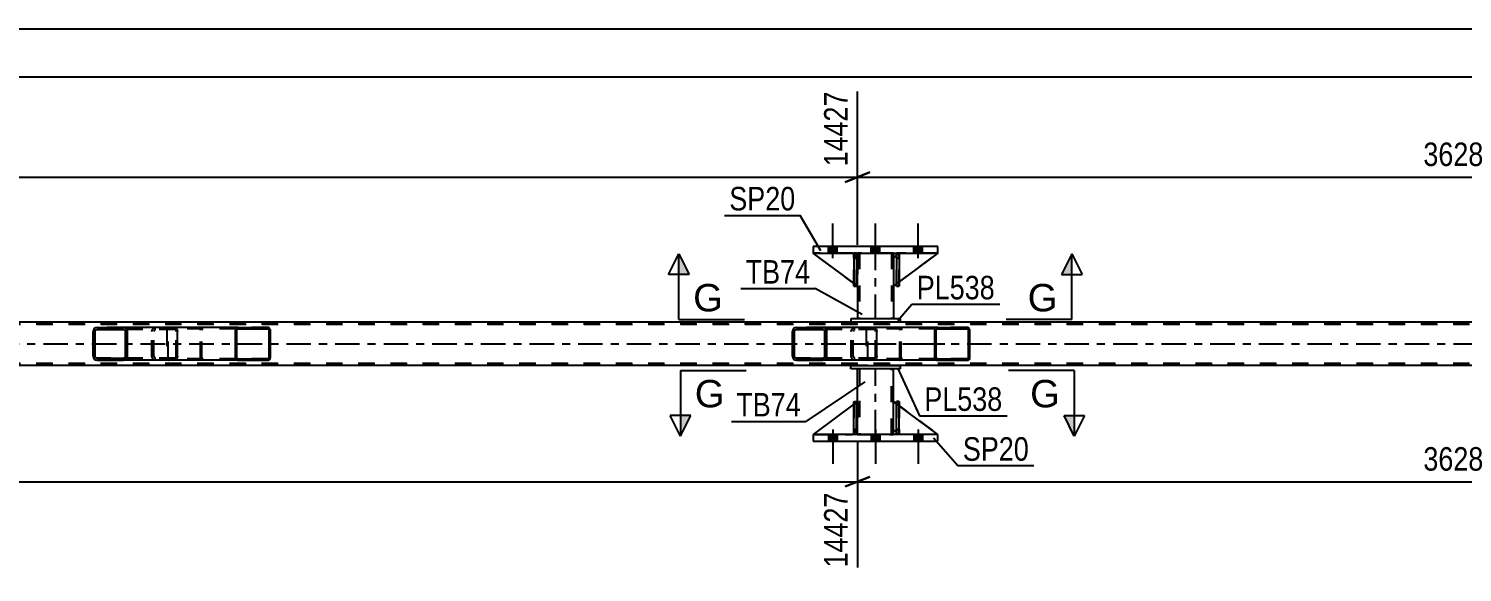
# Model space of a CAD drawing. Header units: millimetres. Extents: x 0 to 841, y 0 to 594.
# Drawn here: x 482.4 to 657, y 224.3 to 290.5 of the extents above; entities that cross this region are included whole.
import ezdxf

# ---------------------------------------------------------------- set-up
doc = ezdxf.new("R2010")
doc.units = ezdxf.units.MM
doc.linetypes.add('DXK_LINE_DOT2', pattern=[3.9198, 1.9599, -1.9599])
doc.linetypes.add('DXK_LINE_DOT3', pattern=[5.9187, 2.979, -0.9799, 0.9799, -0.9799])
doc.styles.add('Arial', font='ARIAL.TTF', dxfattribs={"height": 0.2})
doc.styles.add('Arial Narrow', font='ARIALN.TTF', dxfattribs={"height": 0.2})

# ---------------------------------------------------------------- blocks, each defined once
blk = doc.blocks.new('Part-318884897-5639 - 5502')
at = {"color": 2, "linetype": 'Continuous'}
for p, q in [((588.4, 263.15), (588.08, 263.15)), ((588.08, 263.15), (588.08, 259.15)), ((588.4, 263.15), (588.4, 263.15)), ((588.4, 263.15), (588.4, 259.15)), ((588.4, 259.15), (588.08, 259.15))]:
    blk.add_line(p, q, dxfattribs=at)
at = {"color": 7, "linetype": 'DXK_LINE_DOT2'}
for p, q in [((588.08, 262.55), (588.08, 263.15)), ((588.4, 262.55), (588.08, 262.55)), ((588.08, 262.55), (588.08, 259.15)), ((588.4, 262.55), (588.4, 263.15)), ((588.4, 263.15), (588.4, 263.15)), ((588.4, 259.15), (588.4, 262.55))]:
    blk.add_line(p, q, dxfattribs=at)
blk = doc.blocks.new('Part-318884897-5657 - 5502')
at = {"color": 2, "linetype": 'Continuous'}
for p, q in [((588.53, 255.15), (582.53, 255.15)), ((582.53, 255.15), (582.53, 254.75)), ((588.53, 255.15), (588.53, 254.75)), ((588.53, 254.75), (582.53, 254.75))]:
    blk.add_line(p, q, dxfattribs=at)
blk = doc.blocks.new('Part-318884897-5635 - 5502')
at = {"color": 2, "linetype": 'Continuous'}
for p, q in [((582.88, 259.48), (577.93, 263.15)), ((582.88, 263), (582.73, 263.15)), ((583.33, 262.55), (583.2, 262.68)), ((583.33, 262.55), (583.33, 262.55)), ((583.33, 259.15), (583.33, 262.55)), ((583.2, 259.24), (583.33, 259.15)), ((583.33, 259.15), (583.33, 259.15))]:
    blk.add_line(p, q, dxfattribs=at)
at = {"color": 7, "linetype": 'DXK_LINE_DOT2'}
for p, q in [((582.73, 263.15), (577.93, 263.15)), ((582.73, 263.15), (583.33, 262.55)), ((583.2, 262.68), (582.88, 263)), ((583.33, 262.55), (583.33, 259.15)), ((583.2, 259.24), (582.88, 259.48))]:
    blk.add_line(p, q, dxfattribs=at)
blk = doc.blocks.new('Bolt-318884897-5737 - 5502')
at = {"linetype": 'Continuous'}
for points in [[(580.85, 241.07), (579.81, 241.07), (579.81, 240.27), (580.85, 240.27)], [(580.85, 241.07), (579.81, 241.07), (579.81, 240.27), (580.85, 240.27)], [(580.85, 241.07), (579.81, 241.07), (579.81, 240.27), (580.85, 240.27)], [(586.05, 241.07), (585.01, 241.07), (585.01, 240.27), (586.05, 240.27)], [(586.05, 241.07), (585.01, 241.07), (585.01, 240.27), (586.05, 240.27)], [(591.25, 241.07), (590.21, 241.07), (590.21, 240.27), (591.25, 240.27)], [(591.25, 241.07), (590.21, 241.07), (590.21, 240.27), (591.25, 240.27)], [(591.25, 241.07), (590.21, 241.07), (590.21, 240.27), (591.25, 240.27)]]:
    blk.add_hatch(color=1, dxfattribs=at).paths.add_polyline_path(points)
at = {"color": 1, "linetype": 'Continuous'}
for p, q in [((579.81, 241.07), (579.81, 240.27)), ((579.81, 241.07), (579.81, 240.27)), ((579.81, 241.07), (579.81, 240.27)), ((580.33, 241.67), (580.33, 237.47)), ((580.33, 241.67), (580.33, 237.47)), ((580.33, 241.67), (580.33, 237.47)), ((580.85, 241.07), (580.85, 240.27)), ((580.85, 241.07), (580.85, 240.27)), ((580.85, 241.07), (580.85, 240.27)), ((585.01, 241.07), (585.01, 240.27)), ((585.01, 241.07), (585.01, 240.27)), ((585.53, 241.67), (585.53, 237.47)), ((585.53, 241.67), (585.53, 237.47)), ((586.05, 241.07), (586.05, 240.27)), ((586.05, 241.07), (586.05, 240.27)), ((590.21, 241.07), (590.21, 240.27)), ((590.21, 241.07), (590.21, 240.27)), ((590.21, 241.07), (590.21, 240.27)), ((590.73, 241.67), (590.73, 237.47)), ((590.73, 241.67), (590.73, 237.47)), ((590.73, 241.67), (590.73, 237.47)), ((591.25, 241.07), (591.25, 240.27)), ((591.25, 241.07), (591.25, 240.27)), ((591.25, 241.07), (591.25, 240.27))]:
    blk.add_line(p, q, dxfattribs=at)
blk = doc.blocks.new('Part-318884897-5681 - 5502')
at = {"color": 2, "linetype": 'Continuous'}
for p, q in [((593.13, 263.95), (577.93, 263.95)), ((577.93, 263.95), (577.93, 263.15)), ((593.13, 263.15), (593.13, 263.95)), ((577.93, 263.15), (593.13, 263.15))]:
    blk.add_line(p, q, dxfattribs=at)
blk = doc.blocks.new('Part-318884897-5543 - 5502')
at = {"color": 2, "linetype": 'Continuous'}
for p, q in [((583.33, 263.15), (583.33, 262.55)), ((587.73, 263.15), (587.73, 262.55)), ((583.33, 259.15), (583.33, 255.15)), ((587.73, 259.15), (587.73, 255.15))]:
    blk.add_line(p, q, dxfattribs=at)
at = {"color": 7, "linetype": 'DXK_LINE_DOT2'}
for p, q in [((587.73, 263.15), (583.33, 263.15)), ((583.33, 262.55), (583.33, 259.15)), ((583.57, 263.15), (583.57, 255.15)), ((587.49, 263.15), (587.49, 255.15)), ((587.73, 262.55), (587.73, 259.15)), ((587.73, 255.15), (583.33, 255.15))]:
    blk.add_line(p, q, dxfattribs=at)
at = {"color": 7, "linetype": 'DXK_LINE_DOT3'}
blk.add_line((585.53, 255.15), (585.53, 263.15), dxfattribs=at)
blk = doc.blocks.new('Part-318884897-5689 - 5502')
at = {"color": 2, "linetype": 'Continuous'}
for p, q in [((587.73, 241.67), (587.73, 245.07)), ((588.08, 244.81), (587.73, 245.07)), ((593.12, 241.07), (588.4, 244.57)), ((588.08, 241.32), (587.73, 241.67))]:
    blk.add_line(p, q, dxfattribs=at)
at = {"color": 7, "linetype": 'DXK_LINE_DOT2'}
for p, q in [((588.4, 244.57), (588.08, 244.81)), ((588.33, 241.07), (588.08, 241.32)), ((593.13, 241.07), (588.33, 241.07)), ((593.12, 241.07), (593.13, 241.07)), ((593.13, 241.07), (593.12, 241.07))]:
    blk.add_line(p, q, dxfattribs=at)
blk = doc.blocks.new('Part-318884897-5559 - 5502')
at = {"linetype": 'Continuous'}
h = blk.add_hatch(dxfattribs=at)
h.set_pattern_fill('', scale=0.7, style=0, pattern_type=0)
h.set_pattern_definition([(45, (511.8545, 253.9116), (-1.57154, 1.57154), [])])
h.paths.add_polyline_path([(511.88, 253.79), (511.85, 253.91), (511.78, 254.02), (511.67, 254.08), (511.54, 254.11), (507.96, 254.11), (507.83, 254.08), (507.72, 254.02), (507.65, 253.91), (507.62, 253.79), (507.62, 250.43), (507.65, 250.31), (507.72, 250.2), (507.83, 250.13), (507.96, 250.11), (511.54, 250.11), (511.67, 250.13), (511.78, 250.2), (511.85, 250.31), (511.88, 250.43)])
h.paths.add_polyline_path([(511.7, 250.37), (511.66, 250.32), (511.61, 250.28), (511.54, 250.27), (507.96, 250.27), (507.9, 250.28), (507.84, 250.32), (507.81, 250.37), (507.79, 250.43), (507.79, 253.79), (507.81, 253.85), (507.84, 253.9), (507.9, 253.94), (507.96, 253.95), (511.54, 253.95), (511.61, 253.94), (511.66, 253.9), (511.7, 253.85), (511.71, 253.79), (511.71, 250.43)])
at = {"color": 7, "linetype": 'DXK_LINE_DOT2'}
for p, q in [((499.27, 253.79), (499.3, 253.91)), ((499.27, 253.79), (499.27, 250.43)), ((499.46, 253.85), (499.44, 253.79)), ((499.44, 250.43), (499.44, 253.79)), ((499.49, 253.9), (499.46, 253.85)), ((499.48, 254.08), (499.61, 254.11)), ((499.55, 253.94), (499.49, 253.9)), ((499.61, 253.95), (499.55, 253.94)), ((500.27, 254.11), (499.61, 254.11)), ((511.54, 253.95), (499.61, 253.95)), ((503.19, 254.11), (503.32, 254.08)), ((503.26, 253.94), (503.19, 253.95)), ((503.31, 253.9), (503.26, 253.94)), ((503.35, 253.85), (503.31, 253.9)), ((503.36, 253.79), (503.35, 253.85)), ((503.36, 250.43), (503.36, 253.79)), ((503.51, 253.91), (503.53, 253.79)), ((503.53, 250.43), (503.53, 253.79)), ((511.54, 254.11), (507.96, 254.11)), ((499.28, 250.41), (499.27, 250.43)), ((499.3, 250.31), (499.28, 250.41)), ((499.44, 250.43), (499.46, 250.37)), ((499.46, 250.37), (499.49, 250.32)), ((499.61, 250.11), (499.48, 250.13)), ((499.49, 250.32), (499.55, 250.28)), ((499.55, 250.28), (499.61, 250.27)), ((511.54, 250.27), (499.61, 250.27)), ((500.27, 250.11), (499.61, 250.11)), ((503.19, 250.27), (503.26, 250.28)), ((503.32, 250.13), (503.19, 250.11)), ((503.26, 250.28), (503.31, 250.32)), ((503.31, 250.32), (503.35, 250.37)), ((503.35, 250.37), (503.36, 250.43)), ((503.53, 250.43), (503.51, 250.31)), ((511.54, 250.11), (507.96, 250.11))]:
    blk.add_line(p, q, dxfattribs=at)
at = {"color": 2, "linetype": 'Continuous'}
for p, q in [((507.96, 254.11), (500.27, 254.11)), ((507.65, 253.91), (507.62, 253.79)), ((507.62, 250.43), (507.62, 253.79)), ((507.79, 253.79), (507.81, 253.85)), ((507.79, 250.43), (507.79, 253.79)), ((507.81, 253.85), (507.84, 253.9)), ((507.96, 254.11), (507.83, 254.08)), ((507.84, 253.9), (507.9, 253.94)), ((507.9, 253.94), (507.96, 253.95)), ((507.96, 254.11), (511.54, 254.11)), ((507.96, 253.95), (511.54, 253.95)), ((511.67, 254.08), (511.54, 254.11)), ((511.54, 253.95), (511.61, 253.94)), ((511.61, 253.94), (511.66, 253.9)), ((511.66, 253.9), (511.7, 253.85)), ((511.7, 253.85), (511.71, 253.79)), ((511.71, 250.43), (511.71, 253.79)), ((511.88, 253.79), (511.85, 253.91)), ((511.88, 250.43), (511.88, 253.79)), ((507.96, 250.11), (500.27, 250.11)), ((507.62, 250.43), (507.65, 250.31)), ((507.81, 250.37), (507.79, 250.43)), ((507.84, 250.32), (507.81, 250.37)), ((507.83, 250.13), (507.96, 250.11)), ((507.9, 250.28), (507.84, 250.32)), ((507.96, 250.27), (507.9, 250.28)), ((507.96, 250.27), (511.54, 250.27)), ((507.96, 250.11), (511.54, 250.11)), ((511.61, 250.28), (511.54, 250.27)), ((511.54, 250.11), (511.67, 250.13)), ((511.66, 250.32), (511.61, 250.28)), ((511.7, 250.37), (511.66, 250.32)), ((511.71, 250.43), (511.7, 250.37)), ((511.85, 250.31), (511.88, 250.43))]:
    blk.add_line(p, q, dxfattribs=at)
at = {"color": 7, "linetype": 'DXK_LINE_DOT2'}
for centre, start, end in [((503.2, 253.78), 24.3199, 69.2417), ((499.6, 250.44), 204.3199, 249.2417), ((503.2, 250.44), 290.7583, 335.6801)]:
    blk.add_arc(centre, 0.331, start, end, dxfattribs=at)
at = {"color": 2, "linetype": 'Continuous'}
for centre, start, end in [((507.95, 253.78), 110.7583, 155.68), ((511.55, 253.78), 24.32, 69.2417), ((507.95, 250.44), 204.32, 249.2417), ((511.55, 250.44), 290.7583, 335.68)]:
    blk.add_arc(centre, 0.331, start, end, dxfattribs=at)
blk = doc.blocks.new('Part-318884897-5641 - 5502')
at = {"color": 7, "linetype": 'DXK_LINE_DOT2'}
for p, q in [((588.08, 262.55), (588.08, 263.15)), ((588.08, 263.15), (588.08, 263.15)), ((588.08, 263.15), (588.08, 259.15)), ((588.4, 263.15), (588.08, 263.15)), ((588.08, 259.15), (588.08, 262.55)), ((588.08, 262.55), (588.4, 262.55)), ((588.4, 262.55), (588.4, 263.15)), ((588.4, 259.15), (588.4, 263.15)), ((588.4, 262.55), (588.4, 259.15)), ((588.08, 259.15), (588.4, 259.15))]:
    blk.add_line(p, q, dxfattribs=at)
blk = doc.blocks.new('Part-318884897-5560 - 5502')
at = {"linetype": 'Continuous'}
h = blk.add_hatch(dxfattribs=at)
h.set_pattern_fill('', scale=0.7, style=0, pattern_type=0)
h.set_pattern_definition([(45, (579.5649, 253.8129), (-1.57154, 1.57154), [])])
h.paths.add_polyline_path([(579.6, 253.63), (579.56, 253.81), (579.46, 253.97), (579.29, 254.07), (579.1, 254.11), (575.92, 254.11), (575.72, 254.07), (575.56, 253.97), (575.45, 253.81), (575.41, 253.63), (575.41, 250.59), (575.45, 250.41), (575.56, 250.25), (575.72, 250.15), (575.92, 250.11), (579.1, 250.11), (579.29, 250.15), (579.46, 250.25), (579.56, 250.41), (579.6, 250.59)])
h.paths.add_polyline_path([(579.33, 250.5), (579.28, 250.42), (579.2, 250.37), (579.1, 250.35), (575.92, 250.35), (575.82, 250.37), (575.74, 250.42), (575.68, 250.5), (575.66, 250.59), (575.66, 253.63), (575.68, 253.72), (575.74, 253.8), (575.82, 253.85), (575.92, 253.87), (579.1, 253.87), (579.2, 253.85), (579.28, 253.8), (579.33, 253.72), (579.35, 253.63), (579.35, 250.59)])
at = {"color": 2, "linetype": 'Continuous'}
for p, q in [((575.45, 253.81), (575.41, 253.63)), ((575.41, 250.59), (575.41, 253.63)), ((575.66, 253.63), (575.68, 253.72)), ((575.66, 250.59), (575.66, 253.63)), ((575.68, 253.72), (575.74, 253.8)), ((575.92, 254.11), (575.72, 254.07)), ((575.74, 253.8), (575.82, 253.85)), ((575.82, 253.85), (575.92, 253.87)), ((575.92, 254.11), (579.1, 254.11)), ((575.92, 253.87), (579.1, 253.87)), ((585.4, 254.11), (579.1, 254.11)), ((579.29, 254.07), (579.1, 254.11)), ((579.1, 253.87), (579.2, 253.85)), ((579.2, 253.85), (579.28, 253.8)), ((579.28, 253.8), (579.33, 253.72)), ((579.33, 253.72), (579.35, 253.63)), ((579.35, 250.59), (579.35, 253.63)), ((579.6, 253.63), (579.56, 253.81)), ((579.6, 250.59), (579.6, 253.63)), ((585.4, 254.11), (585.5, 254.07)), ((585.5, 254.07), (585.59, 253.97)), ((585.59, 253.97), (585.65, 253.81)), ((585.65, 253.81), (585.67, 253.63)), ((585.67, 250.59), (585.67, 253.63)), ((575.41, 250.59), (575.45, 250.41)), ((575.68, 250.5), (575.66, 250.59)), ((575.74, 250.42), (575.68, 250.5)), ((575.72, 250.15), (575.92, 250.11)), ((575.82, 250.37), (575.74, 250.42)), ((575.92, 250.35), (575.82, 250.37)), ((575.92, 250.35), (579.1, 250.35)), ((575.92, 250.11), (579.1, 250.11)), ((579.2, 250.37), (579.1, 250.35)), ((579.1, 250.11), (579.29, 250.15)), ((585.4, 250.11), (579.1, 250.11)), ((579.28, 250.42), (579.2, 250.37)), ((579.33, 250.5), (579.28, 250.42)), ((579.35, 250.59), (579.33, 250.5)), ((579.56, 250.41), (579.6, 250.59)), ((585.5, 250.15), (585.4, 250.11)), ((585.59, 250.25), (585.5, 250.15)), ((585.65, 250.41), (585.59, 250.25)), ((585.67, 250.59), (585.65, 250.41))]:
    blk.add_line(p, q, dxfattribs=at)
at = {"color": 7, "linetype": 'DXK_LINE_DOT2'}
for p, q in [((579.1, 254.11), (575.92, 254.11)), ((585.4, 253.87), (575.92, 253.87)), ((582.56, 253.63), (582.6, 253.81)), ((582.56, 250.59), (582.56, 253.63)), ((582.83, 253.72), (582.81, 253.63)), ((582.81, 250.59), (582.81, 253.63)), ((582.89, 253.8), (582.83, 253.72)), ((582.87, 254.07), (583.07, 254.11)), ((582.97, 253.85), (582.89, 253.8)), ((583.07, 253.87), (582.97, 253.85)), ((584.41, 253.87), (584.41, 254.11)), ((585.45, 253.85), (585.4, 253.87)), ((585.5, 253.8), (585.45, 253.85)), ((585.53, 253.72), (585.5, 253.8)), ((585.54, 253.63), (585.53, 253.72)), ((585.54, 250.59), (585.54, 253.63)), ((585.4, 250.35), (575.92, 250.35)), ((579.1, 250.11), (575.92, 250.11)), ((582.6, 250.41), (582.56, 250.59)), ((582.81, 250.59), (582.83, 250.5)), ((582.83, 250.5), (582.89, 250.42)), ((583.07, 250.11), (582.87, 250.15)), ((582.89, 250.42), (582.91, 250.41)), ((582.91, 250.41), (582.97, 250.37)), ((582.97, 250.37), (583.07, 250.35)), ((584.41, 250.11), (584.41, 250.35)), ((585.4, 250.35), (585.45, 250.37)), ((585.45, 250.37), (585.5, 250.42)), ((585.5, 250.42), (585.53, 250.5)), ((585.53, 250.5), (585.54, 250.59))]:
    blk.add_line(p, q, dxfattribs=at)
at = {"color": 2, "linetype": 'Continuous'}
for centre, start, end in [((575.9, 253.61), 111.1941, 156.1506), ((579.11, 253.61), 23.8494, 68.8059), ((575.9, 250.6), 203.8494, 248.8059), ((579.11, 250.6), 291.1941, 336.1506)]:
    blk.add_arc(centre, 0.492, start, end, dxfattribs=at)
at = {"color": 7, "linetype": 'DXK_LINE_DOT2'}
for centre, start, end in [((583.05, 253.61), 111.1941, 156.1506), ((583.05, 250.6), 203.8494, 248.8059)]:
    blk.add_arc(centre, 0.492, start, end, dxfattribs=at)
blk = doc.blocks.new('Part-318884897-5561 - 5502')
at = {"linetype": 'Continuous'}
h = blk.add_hatch(dxfattribs=at)
h.set_pattern_fill('', scale=0.7, style=0, pattern_type=0)
h.set_pattern_definition([(45, (596.9887, 253.9116), (-1.57154, 1.57154), [])])
h.paths.add_polyline_path([(597.01, 253.79), (596.99, 253.91), (596.91, 254.02), (596.8, 254.08), (596.67, 254.11), (593.1, 254.11), (592.97, 254.08), (592.86, 254.02), (592.78, 253.91), (592.76, 253.79), (592.76, 250.43), (592.78, 250.31), (592.86, 250.2), (592.97, 250.13), (593.1, 250.11), (596.67, 250.11), (596.8, 250.13), (596.91, 250.2), (596.99, 250.31), (597.01, 250.43)])
h.paths.add_polyline_path([(596.83, 250.37), (596.79, 250.32), (596.74, 250.28), (596.67, 250.27), (593.1, 250.27), (593.03, 250.28), (592.98, 250.32), (592.94, 250.37), (592.93, 250.43), (592.93, 253.79), (592.94, 253.85), (592.98, 253.9), (593.03, 253.94), (593.1, 253.95), (596.67, 253.95), (596.74, 253.94), (596.79, 253.9), (596.83, 253.85), (596.84, 253.79), (596.84, 250.43)])
at = {"color": 7, "linetype": 'DXK_LINE_DOT2'}
for p, q in [((584.41, 253.79), (584.43, 253.91)), ((584.41, 253.79), (584.41, 250.43)), ((584.59, 253.85), (584.58, 253.79)), ((584.58, 250.43), (584.58, 253.79)), ((584.63, 253.9), (584.59, 253.85)), ((584.62, 254.08), (584.75, 254.11)), ((584.68, 253.94), (584.63, 253.9)), ((584.75, 253.95), (584.68, 253.94)), ((585.4, 254.11), (584.75, 254.11)), ((596.67, 253.95), (584.75, 253.95)), ((588.32, 254.11), (588.46, 254.08)), ((588.39, 253.94), (588.32, 253.95)), ((588.45, 253.9), (588.39, 253.94)), ((588.48, 253.85), (588.45, 253.9)), ((588.5, 253.79), (588.48, 253.85)), ((588.5, 250.43), (588.5, 253.79)), ((588.64, 253.91), (588.67, 253.79)), ((588.67, 250.43), (588.67, 253.79)), ((596.67, 254.11), (593.1, 254.11)), ((584.43, 250.31), (584.41, 250.43)), ((584.58, 250.43), (584.59, 250.37)), ((584.59, 250.37), (584.63, 250.32)), ((584.75, 250.11), (584.62, 250.13)), ((584.63, 250.32), (584.68, 250.28)), ((584.68, 250.28), (584.75, 250.27)), ((596.67, 250.27), (584.75, 250.27)), ((585.4, 250.11), (584.75, 250.11)), ((588.32, 250.27), (588.39, 250.28)), ((588.46, 250.13), (588.32, 250.11)), ((588.39, 250.28), (588.45, 250.32)), ((588.45, 250.32), (588.48, 250.37)), ((588.48, 250.37), (588.5, 250.43)), ((588.67, 250.43), (588.64, 250.31)), ((593.1, 250.11), (596.67, 250.11))]:
    blk.add_line(p, q, dxfattribs=at)
at = {"color": 2, "linetype": 'Continuous'}
for p, q in [((593.1, 254.11), (585.4, 254.11)), ((592.78, 253.91), (592.76, 253.79)), ((592.76, 250.43), (592.76, 253.79)), ((592.93, 253.79), (592.94, 253.85)), ((592.93, 250.43), (592.93, 253.79)), ((592.94, 253.85), (592.98, 253.9)), ((593.1, 254.11), (592.97, 254.08)), ((592.98, 253.9), (593.03, 253.94)), ((593.03, 253.94), (593.1, 253.95)), ((593.1, 254.11), (596.67, 254.11)), ((593.1, 253.95), (596.67, 253.95)), ((596.8, 254.08), (596.67, 254.11)), ((596.67, 253.95), (596.74, 253.94)), ((596.74, 253.94), (596.79, 253.9)), ((596.79, 253.9), (596.83, 253.85)), ((596.83, 253.85), (596.84, 253.79)), ((596.84, 250.43), (596.84, 253.79)), ((597.01, 253.79), (596.99, 253.91)), ((597.01, 250.43), (597.01, 253.79)), ((593.1, 250.11), (585.4, 250.11)), ((592.76, 250.43), (592.78, 250.31)), ((592.94, 250.37), (592.93, 250.43)), ((592.98, 250.32), (592.94, 250.37)), ((592.97, 250.13), (593.1, 250.11)), ((593.03, 250.28), (592.98, 250.32)), ((593.1, 250.27), (593.03, 250.28)), ((593.1, 250.27), (596.67, 250.27)), ((593.1, 250.11), (596.67, 250.11)), ((596.74, 250.28), (596.67, 250.27)), ((596.67, 250.11), (596.8, 250.13)), ((596.79, 250.32), (596.74, 250.28)), ((596.83, 250.37), (596.79, 250.32)), ((596.84, 250.43), (596.83, 250.37)), ((596.99, 250.31), (597.01, 250.43))]:
    blk.add_line(p, q, dxfattribs=at)
at = {"color": 7, "linetype": 'DXK_LINE_DOT3'}
blk.add_line((583.12, 252.11), (594.89, 252.11), dxfattribs=at)
at = {"color": 7, "linetype": 'DXK_LINE_DOT2'}
for centre, start, end in [((584.74, 253.78), 110.7583, 155.6801), ((588.34, 253.78), 24.3199, 69.2417), ((584.74, 250.44), 204.3199, 249.2417), ((588.34, 250.44), 290.7583, 335.6801)]:
    blk.add_arc(centre, 0.331, start, end, dxfattribs=at)
at = {"color": 2, "linetype": 'Continuous'}
for centre, start, end in [((593.09, 253.78), 110.7583, 155.68), ((596.69, 253.78), 24.32, 69.2417), ((593.09, 250.44), 204.32, 249.2417), ((596.69, 250.44), 290.7583, 335.68)]:
    blk.add_arc(centre, 0.331, start, end, dxfattribs=at)
blk = doc.blocks.new('Part-318884897-5626 - 5502')
at = {"color": 7, "linetype": 'DXK_LINE_DOT2'}
for p, q in [((582.88, 245.07), (583.2, 245.07)), ((582.88, 241.67), (582.88, 245.07)), ((582.88, 245.07), (582.88, 241.07)), ((583.2, 245.07), (583.2, 241.67)), ((583.2, 241.07), (583.2, 244.98)), ((583.2, 241.67), (582.88, 241.67)), ((582.88, 241.07), (582.88, 241.67)), ((583.2, 241.07), (582.88, 241.07)), ((583.2, 241.67), (583.2, 241.07)), ((583.2, 241.07), (583.2, 241.07))]:
    blk.add_line(p, q, dxfattribs=at)
blk = doc.blocks.new('Part-318884897-5629 - 5502')
at = {"color": 2, "linetype": 'Continuous'}
for p, q in [((588.08, 262.9), (587.73, 262.55)), ((587.73, 262.55), (587.73, 259.15)), ((593.13, 263.15), (588.4, 259.65)), ((588.08, 259.41), (587.73, 259.15))]:
    blk.add_line(p, q, dxfattribs=at)
at = {"color": 7, "linetype": 'DXK_LINE_DOT2'}
for p, q in [((588.33, 263.15), (588.08, 262.9)), ((593.13, 263.15), (588.33, 263.15)), ((588.4, 259.65), (588.08, 259.41))]:
    blk.add_line(p, q, dxfattribs=at)
blk = doc.blocks.new('Part-318884897-5632 - 5502')
at = {"color": 7, "linetype": 'DXK_LINE_DOT2'}
for p, q in [((588.33, 263.15), (587.73, 262.55)), ((587.73, 259.15), (593.13, 263.15)), ((587.73, 262.55), (587.73, 259.15)), ((593.13, 263.15), (588.33, 263.15))]:
    blk.add_line(p, q, dxfattribs=at)
blk = doc.blocks.new('Part-318884897-5638 - 5502')
at = {"color": 7, "linetype": 'DXK_LINE_DOT2'}
for p, q in [((583.33, 259.15), (577.93, 263.15)), ((577.93, 263.15), (582.73, 263.15)), ((582.73, 263.15), (583.33, 262.55)), ((583.33, 262.55), (582.73, 263.15)), ((583.33, 262.55), (583.33, 259.15)), ((583.33, 262.55), (583.33, 262.55)), ((583.33, 262.55), (583.33, 259.15))]:
    blk.add_line(p, q, dxfattribs=at)
blk = doc.blocks.new('Part-318884897-5640 - 5502')
at = {"color": 2, "linetype": 'Continuous'}
for p, q in [((583.2, 263.15), (582.88, 263.15)), ((582.88, 263.15), (582.88, 259.15)), ((583.2, 263.15), (583.2, 263.15)), ((583.2, 263.15), (583.2, 259.15)), ((583.2, 259.15), (582.88, 259.15))]:
    blk.add_line(p, q, dxfattribs=at)
at = {"color": 7, "linetype": 'DXK_LINE_DOT2'}
for p, q in [((582.88, 262.55), (582.88, 263.15)), ((583.2, 262.55), (582.88, 262.55)), ((582.88, 262.55), (582.88, 259.15)), ((583.2, 262.55), (583.2, 263.15)), ((583.2, 263.15), (583.2, 263.15)), ((583.2, 259.15), (583.2, 262.55))]:
    blk.add_line(p, q, dxfattribs=at)
blk = doc.blocks.new('Part-318884897-5642 - 5502')
at = {"color": 7, "linetype": 'DXK_LINE_DOT2'}
for p, q in [((582.88, 262.55), (582.88, 263.15)), ((582.88, 263.15), (582.88, 263.15)), ((582.88, 263.15), (582.88, 259.15)), ((583.2, 263.15), (582.88, 263.15)), ((582.88, 259.15), (582.88, 262.55)), ((582.88, 262.55), (583.2, 262.55)), ((583.2, 262.55), (583.2, 263.15)), ((583.2, 259.15), (583.2, 263.15)), ((583.2, 262.55), (583.2, 259.15)), ((582.88, 259.15), (583.2, 259.15))]:
    blk.add_line(p, q, dxfattribs=at)
blk = doc.blocks.new('Part-318884897-5647 - 5502')
at = {"color": 2, "linetype": 'Continuous'}
for p, q in [((583.33, 245.07), (583.33, 249.07)), ((587.73, 245.07), (587.73, 249.07)), ((583.33, 241.07), (583.33, 241.67)), ((587.73, 241.07), (587.73, 241.67))]:
    blk.add_line(p, q, dxfattribs=at)
at = {"color": 7, "linetype": 'DXK_LINE_DOT2'}
for p, q in [((587.73, 249.07), (583.33, 249.07)), ((583.57, 249.07), (583.57, 241.07)), ((587.49, 241.07), (587.49, 249.07)), ((583.33, 241.67), (583.33, 245.07)), ((587.73, 241.67), (587.73, 245.07)), ((583.33, 241.07), (587.73, 241.07))]:
    blk.add_line(p, q, dxfattribs=at)
at = {"color": 7, "linetype": 'DXK_LINE_DOT3'}
blk.add_line((585.53, 241.07), (585.53, 249.07), dxfattribs=at)
blk = doc.blocks.new('Part-318884897-5652 - 5502')
at = {"color": 2, "linetype": 'Continuous'}
for p, q in [((582.53, 249.47), (588.53, 249.47)), ((582.53, 249.07), (582.53, 249.47)), ((588.53, 249.07), (582.53, 249.07)), ((588.53, 249.47), (588.53, 249.07))]:
    blk.add_line(p, q, dxfattribs=at)
blk = doc.blocks.new('Part-318884897-5660 - 5502')
at = {"color": 7, "linetype": 'DXK_LINE_DOT2'}
for p, q in [((587.73, 241.67), (587.73, 245.07)), ((587.73, 245.07), (593.13, 241.07)), ((588.33, 241.07), (587.73, 241.67)), ((593.13, 241.07), (588.33, 241.07))]:
    blk.add_line(p, q, dxfattribs=at)
blk = doc.blocks.new('Part-318884897-5663 - 5502')
at = {"color": 2, "linetype": 'Continuous'}
for p, q in [((582.88, 244.74), (577.93, 241.07)), ((583.33, 245.07), (583.2, 244.98)), ((583.33, 241.67), (583.33, 245.07)), ((582.88, 241.22), (582.73, 241.07)), ((583.33, 241.67), (583.2, 241.54)), ((583.33, 241.67), (583.33, 241.67))]:
    blk.add_line(p, q, dxfattribs=at)
at = {"color": 7, "linetype": 'DXK_LINE_DOT2'}
for p, q in [((583.2, 244.98), (582.88, 244.74)), ((583.33, 241.67), (583.33, 245.07)), ((577.93, 241.07), (582.73, 241.07)), ((583.33, 241.67), (582.73, 241.07)), ((583.2, 241.54), (582.88, 241.22))]:
    blk.add_line(p, q, dxfattribs=at)
blk = doc.blocks.new('Part-318884897-5666 - 5502')
at = {"color": 7, "linetype": 'DXK_LINE_DOT2'}
for p, q in [((583.33, 245.07), (577.93, 241.07)), ((583.33, 241.67), (583.33, 245.07)), ((583.33, 245.07), (583.33, 241.67)), ((577.93, 241.07), (582.73, 241.07)), ((582.73, 241.07), (583.33, 241.67)), ((583.33, 241.67), (582.73, 241.07)), ((583.33, 241.67), (583.33, 241.67))]:
    blk.add_line(p, q, dxfattribs=at)
blk = doc.blocks.new('Part-318884897-5667 - 5502')
at = {"color": 2, "linetype": 'Continuous'}
for p, q in [((588.08, 241.07), (588.08, 245.07)), ((588.08, 245.07), (588.4, 245.07)), ((588.4, 241.07), (588.4, 245.07)), ((588.08, 241.07), (588.08, 241.07)), ((588.4, 241.07), (588.08, 241.07))]:
    blk.add_line(p, q, dxfattribs=at)
at = {"color": 7, "linetype": 'DXK_LINE_DOT2'}
for p, q in [((588.08, 245.07), (588.08, 241.67)), ((588.4, 241.67), (588.4, 245.07)), ((588.08, 241.67), (588.08, 241.07)), ((588.08, 241.67), (588.4, 241.67)), ((588.4, 241.07), (588.4, 241.67)), ((588.4, 241.07), (588.4, 241.07))]:
    blk.add_line(p, q, dxfattribs=at)
blk = doc.blocks.new('Part-318884897-5668 - 5502')
at = {"color": 2, "linetype": 'Continuous'}
for p, q in [((582.88, 241.07), (582.88, 245.07)), ((582.88, 245.07), (583.2, 245.07)), ((583.2, 241.07), (583.2, 245.07)), ((582.88, 241.07), (582.88, 241.07)), ((583.2, 241.07), (582.88, 241.07))]:
    blk.add_line(p, q, dxfattribs=at)
at = {"color": 7, "linetype": 'DXK_LINE_DOT2'}
for p, q in [((582.88, 245.07), (582.88, 241.67)), ((583.2, 241.67), (583.2, 245.07)), ((582.88, 241.67), (582.88, 241.07)), ((582.88, 241.67), (583.2, 241.67)), ((583.2, 241.07), (583.2, 241.67)), ((583.2, 241.07), (583.2, 241.07))]:
    blk.add_line(p, q, dxfattribs=at)
blk = doc.blocks.new('Part-318884897-5669 - 5502')
at = {"color": 7, "linetype": 'DXK_LINE_DOT2'}
for p, q in [((588.4, 245.07), (588.08, 245.07)), ((588.08, 241.67), (588.08, 245.07)), ((588.08, 245.07), (588.08, 241.07)), ((588.4, 245.07), (588.4, 241.67)), ((588.4, 241.07), (588.4, 245.07)), ((588.4, 241.67), (588.08, 241.67)), ((588.08, 241.07), (588.08, 241.67)), ((588.4, 241.07), (588.08, 241.07)), ((588.4, 241.67), (588.4, 241.07)), ((588.4, 241.07), (588.4, 241.07))]:
    blk.add_line(p, q, dxfattribs=at)
blk = doc.blocks.new('Part-318884897-5674 - 5502')
at = {"color": 7, "linetype": 'DXK_LINE_DOT2'}
for p, q in [((728.35, 254.51), (64, 254.51)), ((64, 254.51), (727.63, 254.51)), ((588.53, 254.75), (582.53, 254.75)), ((728.35, 249.71), (64, 249.71)), ((64, 249.71), (727.63, 249.71)), ((588.53, 249.47), (582.53, 249.47))]:
    blk.add_line(p, q, dxfattribs=at)
at = {"color": 2, "linetype": 'Continuous'}
for p, q in [((582.53, 254.75), (333.12, 254.75)), ((727, 254.75), (588.53, 254.75)), ((582.53, 249.47), (333.12, 249.47)), ((727, 249.47), (588.53, 249.47))]:
    blk.add_line(p, q, dxfattribs=at)
at = {"color": 7, "linetype": 'DXK_LINE_DOT3'}
blk.add_line((64, 252.11), (728.01, 252.11), dxfattribs=at)
blk = doc.blocks.new('Part-318884897-5676 - 5502')
at = {"linetype": 'Continuous'}
h = blk.add_hatch(dxfattribs=at)
h.set_pattern_fill('', scale=0.7, style=0, pattern_type=0)
h.set_pattern_definition([(45, (494.4307, 253.8129), (-1.57154, 1.57154), [])])
h.paths.add_polyline_path([(494.47, 253.63), (494.43, 253.81), (494.32, 253.97), (494.16, 254.07), (493.97, 254.11), (490.78, 254.11), (490.59, 254.07), (490.43, 253.97), (490.32, 253.81), (490.28, 253.63), (490.28, 250.59), (490.32, 250.41), (490.43, 250.25), (490.59, 250.15), (490.78, 250.11), (493.97, 250.11), (494.16, 250.15), (494.32, 250.25), (494.43, 250.41), (494.47, 250.59)])
h.paths.add_polyline_path([(494.2, 250.5), (494.14, 250.42), (494.06, 250.37), (493.97, 250.35), (490.78, 250.35), (490.69, 250.37), (490.6, 250.42), (490.55, 250.5), (490.53, 250.59), (490.53, 253.63), (490.55, 253.72), (490.6, 253.8), (490.69, 253.85), (490.78, 253.87), (493.97, 253.87), (494.06, 253.85), (494.14, 253.8), (494.2, 253.72), (494.22, 253.63), (494.22, 250.59)])
at = {"color": 2, "linetype": 'Continuous'}
for p, q in [((490.32, 253.81), (490.28, 253.63)), ((490.28, 250.59), (490.28, 253.63)), ((490.53, 253.63), (490.55, 253.72)), ((490.53, 250.59), (490.53, 253.63)), ((490.55, 253.72), (490.6, 253.8)), ((490.78, 254.11), (490.59, 254.07)), ((490.6, 253.8), (490.69, 253.85)), ((490.69, 253.85), (490.78, 253.87)), ((490.78, 254.11), (493.97, 254.11)), ((490.78, 253.87), (493.97, 253.87)), ((500.27, 254.11), (493.97, 254.11)), ((494.16, 254.07), (493.97, 254.11)), ((493.97, 253.87), (494.06, 253.85)), ((494.06, 253.85), (494.14, 253.8)), ((494.14, 253.8), (494.2, 253.72)), ((494.2, 253.72), (494.22, 253.63)), ((494.22, 250.59), (494.22, 253.63)), ((494.47, 253.63), (494.43, 253.81)), ((494.47, 250.59), (494.47, 253.63)), ((500.27, 254.11), (500.37, 254.07)), ((500.37, 254.07), (500.46, 253.97)), ((500.46, 253.97), (500.52, 253.81)), ((500.52, 253.81), (500.54, 253.63)), ((500.54, 250.59), (500.54, 253.63)), ((490.28, 250.59), (490.32, 250.41)), ((490.55, 250.5), (490.53, 250.59)), ((490.6, 250.42), (490.55, 250.5)), ((490.59, 250.15), (490.78, 250.11)), ((490.69, 250.37), (490.6, 250.42)), ((490.78, 250.35), (490.69, 250.37)), ((490.78, 250.35), (493.97, 250.35)), ((490.78, 250.11), (493.97, 250.11)), ((494.06, 250.37), (493.97, 250.35)), ((493.97, 250.11), (494.16, 250.15)), ((500.27, 250.11), (493.97, 250.11)), ((494.14, 250.42), (494.06, 250.37)), ((494.2, 250.5), (494.14, 250.42)), ((494.22, 250.59), (494.2, 250.5)), ((494.43, 250.41), (494.47, 250.59)), ((500.37, 250.15), (500.27, 250.11)), ((500.46, 250.25), (500.37, 250.15)), ((500.52, 250.41), (500.46, 250.25)), ((500.54, 250.59), (500.52, 250.41))]:
    blk.add_line(p, q, dxfattribs=at)
at = {"color": 7, "linetype": 'DXK_LINE_DOT2'}
for p, q in [((493.97, 254.11), (490.78, 254.11)), ((500.27, 253.87), (490.78, 253.87)), ((497.43, 253.63), (497.47, 253.81)), ((497.43, 250.59), (497.43, 253.63)), ((497.7, 253.72), (497.68, 253.63)), ((497.68, 250.59), (497.68, 253.63)), ((497.75, 253.8), (497.7, 253.72)), ((497.74, 254.07), (497.93, 254.11)), ((497.84, 253.85), (497.75, 253.8)), ((497.93, 253.87), (497.84, 253.85)), ((499.27, 253.87), (499.27, 254.11)), ((500.32, 253.85), (500.27, 253.87)), ((500.36, 253.8), (500.32, 253.85)), ((500.39, 253.72), (500.36, 253.8)), ((500.4, 253.63), (500.39, 253.72)), ((500.4, 250.59), (500.4, 253.63)), ((500.27, 250.35), (490.78, 250.35)), ((493.97, 250.11), (490.78, 250.11)), ((497.47, 250.41), (497.43, 250.59)), ((497.68, 250.59), (497.7, 250.5)), ((497.7, 250.5), (497.75, 250.42)), ((497.93, 250.11), (497.74, 250.15)), ((497.75, 250.42), (497.84, 250.37)), ((497.84, 250.37), (497.93, 250.35)), ((499.27, 250.11), (499.27, 250.35)), ((500.27, 250.35), (500.32, 250.37)), ((500.32, 250.37), (500.36, 250.42)), ((500.36, 250.42), (500.39, 250.5)), ((500.39, 250.5), (500.4, 250.59))]:
    blk.add_line(p, q, dxfattribs=at)
at = {"color": 2, "linetype": 'Continuous'}
for centre, start, end in [((490.77, 253.61), 111.1941, 156.1506), ((493.98, 253.61), 23.8494, 68.8059), ((490.77, 250.6), 203.8494, 248.8059), ((493.98, 250.6), 291.1941, 336.1506)]:
    blk.add_arc(centre, 0.492, start, end, dxfattribs=at)
at = {"color": 7, "linetype": 'DXK_LINE_DOT2'}
for centre, start, end in [((497.92, 253.61), 111.1941, 156.1506), ((497.92, 250.6), 203.8494, 248.8059)]:
    blk.add_arc(centre, 0.492, start, end, dxfattribs=at)
blk = doc.blocks.new('Part-318884897-5686 - 5502')
at = {"color": 2, "linetype": 'Continuous'}
for p, q in [((577.93, 241.07), (577.93, 240.27)), ((593.13, 241.07), (577.93, 241.07)), ((593.13, 240.27), (593.13, 241.07)), ((577.93, 240.27), (593.13, 240.27))]:
    blk.add_line(p, q, dxfattribs=at)
blk = doc.blocks.new('Bolt-318884897-5736 - 5502')
at = {"linetype": 'Continuous'}
for points in [[(579.81, 263.15), (580.85, 263.15), (580.85, 263.95), (579.81, 263.95)], [(579.81, 263.15), (580.85, 263.15), (580.85, 263.95), (579.81, 263.95)], [(579.81, 263.15), (580.85, 263.15), (580.85, 263.95), (579.81, 263.95)], [(585.01, 263.15), (586.05, 263.15), (586.05, 263.95), (585.01, 263.95)], [(585.01, 263.15), (586.05, 263.15), (586.05, 263.95), (585.01, 263.95)], [(590.21, 263.15), (591.25, 263.15), (591.25, 263.95), (590.21, 263.95)], [(590.21, 263.15), (591.25, 263.15), (591.25, 263.95), (590.21, 263.95)], [(590.21, 263.15), (591.25, 263.15), (591.25, 263.95), (590.21, 263.95)]]:
    blk.add_hatch(color=1, dxfattribs=at).paths.add_polyline_path(points)
at = {"color": 1, "linetype": 'Continuous'}
for p, q in [((580.33, 262.55), (580.33, 266.75)), ((580.33, 262.55), (580.33, 266.75)), ((580.33, 262.55), (580.33, 266.75)), ((585.53, 262.55), (585.53, 266.75)), ((585.53, 262.55), (585.53, 266.75)), ((590.73, 262.55), (590.73, 266.75)), ((590.73, 262.55), (590.73, 266.75)), ((590.73, 262.55), (590.73, 266.75)), ((579.81, 263.15), (579.81, 263.95)), ((579.81, 263.15), (579.81, 263.95)), ((579.81, 263.15), (579.81, 263.95)), ((580.85, 263.15), (580.85, 263.95)), ((580.85, 263.15), (580.85, 263.95)), ((580.85, 263.15), (580.85, 263.95)), ((585.01, 263.15), (585.01, 263.95)), ((585.01, 263.15), (585.01, 263.95)), ((586.05, 263.15), (586.05, 263.95)), ((586.05, 263.15), (586.05, 263.95)), ((590.21, 263.15), (590.21, 263.95)), ((590.21, 263.15), (590.21, 263.95)), ((590.21, 263.15), (590.21, 263.95)), ((591.25, 263.15), (591.25, 263.95)), ((591.25, 263.15), (591.25, 263.95)), ((591.25, 263.15), (591.25, 263.95))]:
    blk.add_line(p, q, dxfattribs=at)
blk = doc.blocks.new('StraightDimension-318884897-10392 - 5502')
at = {"color": 7, "linetype": 'Continuous'}
for p, q in [((728.43, 249.07), (728.43, 224.87)), ((583.33, 240.07), (583.33, 224.87)), ((584.83, 235.91), (581.83, 234.71)), ((726.93, 234.71), (729.93, 235.91)), ((583.33, 235.31), (728.43, 235.31))]:
    blk.add_line(p, q, dxfattribs=at)
at = {"color": 0}
blk.add_wipeout([(660.13, 236.06), (660.13, 240.26), (651.62, 240.26), (651.62, 236.06)], dxfattribs=at)
at = {"color": 0, "linetype": 'Continuous'}
blk.add_wipeout([(727.83, 234.61), (723.63, 234.61), (723.63, 224.27), (727.83, 224.27)], dxfattribs=at)
at = {"color": 3, "style": 'Arial Narrow'}
blk.add_text('3628', height=2.863, dxfattribs=at).set_placement((652.22, 236.66))
at = {"color": 3, "linetype": 'Continuous', "style": 'Arial Narrow'}
blk.add_text('18054', height=2.863, rotation=90.0002, dxfattribs=at).set_placement((727.23, 224.87))
blk = doc.blocks.new('StraightDimension-318884897-10433 - 5502')
at = {"color": 7, "linetype": 'Continuous'}
for p, q in [((583.33, 264.15), (583.33, 282.86)), ((327.92, 272.42), (583.33, 272.42)), ((581.83, 271.82), (584.83, 273.02))]:
    blk.add_line(p, q, dxfattribs=at)
at = {"color": 0, "linetype": 'Continuous'}
blk.add_wipeout([(582.73, 283.46), (578.53, 283.46), (578.53, 273.12), (582.73, 273.12)], dxfattribs=at)
at = {"color": 3, "linetype": 'Continuous', "style": 'Arial Narrow'}
blk.add_text('14427', height=2.863, rotation=90.0002, dxfattribs=at).set_placement((582.13, 273.72))
blk = doc.blocks.new('StraightDimension-318884897-5824 - 5502')
at = {"color": 7, "linetype": 'Continuous'}
blk.add_line((53.14, 290.5), (729.65, 290.5), dxfattribs=at)
blk = doc.blocks.new('StraightDimension-318884897-8994 - 5502')
at = {"color": 7, "linetype": 'Continuous'}
blk.add_line((53.78, 284.63), (729.02, 284.63), dxfattribs=at)
blk = doc.blocks.new('StraightDimension-318884897-10393 - 5502')
at = {"color": 7, "linetype": 'Continuous'}
for p, q in [((583.33, 240.07), (583.33, 224.87)), ((581.83, 234.71), (584.83, 235.91)), ((327.92, 235.31), (583.33, 235.31))]:
    blk.add_line(p, q, dxfattribs=at)
at = {"color": 0, "linetype": 'Continuous'}
blk.add_wipeout([(582.73, 234.61), (578.53, 234.61), (578.53, 224.27), (582.73, 224.27)], dxfattribs=at)
at = {"color": 3, "linetype": 'Continuous', "style": 'Arial Narrow'}
blk.add_text('14427', height=2.863, rotation=90.0002, dxfattribs=at).set_placement((582.13, 224.87))
blk = doc.blocks.new('StraightDimension-318884897-10432 - 5502')
at = {"color": 7, "linetype": 'Continuous'}
for p, q in [((583.33, 264.15), (583.33, 282.86)), ((728.43, 255), (728.43, 282.86)), ((584.83, 273.02), (581.83, 271.82)), ((583.33, 272.42), (728.43, 272.42)), ((726.93, 271.82), (729.93, 273.02))]:
    blk.add_line(p, q, dxfattribs=at)
at = {"color": 0, "linetype": 'Continuous'}
blk.add_wipeout([(727.83, 283.46), (723.63, 283.46), (723.63, 273.12), (727.83, 273.12)], dxfattribs=at)
at = {"color": 0}
blk.add_wipeout([(660.13, 273.17), (660.13, 277.37), (651.62, 277.37), (651.62, 273.17)], dxfattribs=at)
at = {"color": 3, "linetype": 'Continuous', "style": 'Arial Narrow'}
blk.add_text('18054', height=2.863, rotation=90.0002, dxfattribs=at).set_placement((727.23, 273.72))
at = {"color": 3, "style": 'Arial Narrow'}
blk.add_text('3628', height=2.863, dxfattribs=at).set_placement((652.22, 273.77))
blk = doc.blocks.new('Mark-318884897-5653 - 5502')
at = {"color": 0}
blk.add_wipeout([(600.05, 257.53), (600.05, 260.53), (590.55, 260.53), (590.55, 257.53)], dxfattribs=at)
blk.add_wipeout([(600.05, 257.53), (600.05, 260.53), (590.55, 260.53), (590.55, 257.53)], dxfattribs=at)
at = {"color": 30, "linetype": 'Continuous'}
for p, q in [((588.24, 254.95), (589.95, 256.93)), ((589.95, 256.93), (600.65, 256.93))]:
    blk.add_line(p, q, dxfattribs=at)
at = {"color": 3, "style": 'Arial Narrow'}
blk.add_text('PL538', height=2.863, dxfattribs=at).set_placement((590.55, 257.53))
blk = doc.blocks.new('Mark-318884897-5539 - 5502')
at = {"color": 0}
blk.add_wipeout([(577.57, 259.44), (577.57, 262.44), (569.72, 262.44), (569.72, 259.44)], dxfattribs=at)
blk.add_wipeout([(577.57, 259.44), (577.57, 262.44), (569.72, 262.44), (569.72, 259.44)], dxfattribs=at)
at = {"color": 30, "linetype": 'Continuous'}
for p in [(569.12, 258.84), (583.92, 255.7)]:
    blk.add_line(p, (578.17, 258.84), dxfattribs=at)
at = {"color": 3, "style": 'Arial Narrow'}
blk.add_text('TB74', height=2.863, dxfattribs=at).set_placement((569.72, 259.44))
blk = doc.blocks.new('Mark-318884897-5643 - 5502')
at = {"color": 0}
blk.add_wipeout([(576.43, 243.26), (576.43, 246.26), (568.58, 246.26), (568.58, 243.26)], dxfattribs=at)
blk.add_wipeout([(576.43, 243.26), (576.43, 246.26), (568.58, 246.26), (568.58, 243.26)], dxfattribs=at)
at = {"color": 30, "linetype": 'Continuous'}
for p in [(584.22, 247.46), (567.98, 242.66)]:
    blk.add_line(p, (577.03, 242.66), dxfattribs=at)
at = {"color": 3, "style": 'Arial Narrow'}
blk.add_text('TB74', height=2.863, dxfattribs=at).set_placement((568.58, 243.26))
blk = doc.blocks.new('Mark-318884897-5648 - 5502')
at = {"color": 0}
blk.add_wipeout([(600.97, 243.94), (600.97, 246.94), (591.47, 246.94), (591.47, 243.94)], dxfattribs=at)
blk.add_wipeout([(600.97, 243.94), (600.97, 246.94), (591.47, 246.94), (591.47, 243.94)], dxfattribs=at)
at = {"color": 30, "linetype": 'Continuous'}
for p, q in [((588.21, 249.2), (590.87, 243.34)), ((590.87, 243.34), (601.57, 243.34))]:
    blk.add_line(p, q, dxfattribs=at)
at = {"color": 3, "style": 'Arial Narrow'}
blk.add_text('PL538', height=2.863, dxfattribs=at).set_placement((591.47, 243.94))
blk = doc.blocks.new('Mark-318884897-5677 - 5502')
at = {"color": 0}
blk.add_wipeout([(575.76, 268.36), (575.76, 271.36), (567.73, 271.36), (567.73, 268.36)], dxfattribs=at)
blk.add_wipeout([(575.76, 268.36), (575.76, 271.36), (567.73, 271.36), (567.73, 268.36)], dxfattribs=at)
at = {"color": 30, "linetype": 'Continuous'}
for p in [(567.13, 267.76), (578.86, 263.43)]:
    blk.add_line(p, (576.36, 267.76), dxfattribs=at)
at = {"color": 3, "style": 'Arial Narrow'}
blk.add_text('SP20', height=2.863, dxfattribs=at).set_placement((567.73, 268.36))
blk = doc.blocks.new('Mark-318884897-5682 - 5502')
at = {"color": 0}
blk.add_wipeout([(604.2, 237.87), (604.2, 240.87), (596.16, 240.87), (596.16, 237.87)], dxfattribs=at)
blk.add_wipeout([(604.2, 237.87), (604.2, 240.87), (596.16, 240.87), (596.16, 237.87)], dxfattribs=at)
at = {"color": 30, "linetype": 'Continuous'}
for p, q in [((592.57, 240.65), (595.56, 237.27)), ((595.56, 237.27), (604.8, 237.27))]:
    blk.add_line(p, q, dxfattribs=at)
at = {"color": 3, "style": 'Arial Narrow'}
blk.add_text('SP20', height=2.863, dxfattribs=at).set_placement((596.16, 237.87))
blk = doc.blocks.new('SectionMark-318884897-5989 - 5502')
at = {"linetype": 'Continuous'}
for points in [[(561.78, 243.37), (563.03, 243.37), (561.78, 240.87)], [(608.48, 243.37), (609.73, 243.37), (609.73, 240.87)]]:
    blk.add_hatch(color=6, dxfattribs=at).paths.add_polyline_path(points)
at = {"color": 6, "linetype": 'Continuous'}
for p, q in [((561.78, 248.87), (569.78, 248.87)), ((561.78, 248.87), (561.78, 240.87)), ((609.73, 248.87), (601.73, 248.87)), ((609.73, 248.87), (609.73, 240.87)), ((561.78, 240.87), (560.53, 243.37)), ((563.03, 243.37), (560.53, 243.37)), ((561.78, 240.87), (563.03, 243.37)), ((608.48, 243.37), (610.98, 243.37)), ((609.73, 240.87), (608.48, 243.37)), ((610.98, 243.37), (609.73, 240.87))]:
    blk.add_line(p, q, dxfattribs=at)
at = {"color": 0, "linetype": 'Continuous'}
for points in [[(567.16, 244.37), (567.16, 247.87), (563.53, 247.87), (563.53, 244.37)], [(607.98, 244.37), (607.98, 247.87), (604.35, 247.87), (604.35, 244.37)]]:
    blk.add_wipeout(points, dxfattribs=at)
at = {"color": 3, "linetype": 'Continuous', "style": 'Arial'}
for p in [(563.53, 244.37), (604.35, 244.37)]:
    blk.add_text('G', height=3.34, dxfattribs=at).set_placement(p)
blk = doc.blocks.new('SectionMark-318884897-5993 - 5502')
at = {"linetype": 'Continuous'}
for points in [[(562.83, 260.56), (561.58, 260.56), (561.58, 263.06)], [(609.43, 260.56), (608.18, 260.56), (609.43, 263.06)]]:
    blk.add_hatch(color=6, dxfattribs=at).paths.add_polyline_path(points)
at = {"color": 6, "linetype": 'Continuous'}
for p, q in [((560.33, 260.56), (561.58, 263.06)), ((561.58, 255.06), (561.58, 263.06)), ((561.58, 263.06), (562.83, 260.56)), ((609.43, 263.06), (608.18, 260.56)), ((609.43, 255.06), (609.43, 263.06)), ((609.43, 263.06), (610.68, 260.56)), ((562.83, 260.56), (560.33, 260.56)), ((608.18, 260.56), (610.68, 260.56)), ((561.58, 255.06), (569.58, 255.06)), ((609.43, 255.06), (601.43, 255.06))]:
    blk.add_line(p, q, dxfattribs=at)
at = {"color": 0, "linetype": 'Continuous'}
for points in [[(566.96, 256.06), (566.96, 259.56), (563.33, 259.56), (563.33, 256.06)], [(607.68, 256.06), (607.68, 259.56), (604.05, 259.56), (604.05, 256.06)]]:
    blk.add_wipeout(points, dxfattribs=at)
at = {"color": 3, "linetype": 'Continuous', "style": 'Arial'}
for p in [(563.33, 256.06), (604.05, 256.06)]:
    blk.add_text('G', height=3.34, dxfattribs=at).set_placement(p)

msp = doc.modelspace()

# ---------------------------------------------------------------- block references
for name in ['Bolt-318884897-5736 - 5502', 'Part-318884897-5681 - 5502', 'Part-318884897-5635 - 5502', 'Part-318884897-5638 - 5502', 'Part-318884897-5640 - 5502', 'Part-318884897-5642 - 5502', 'Part-318884897-5543 - 5502', 'Part-318884897-5629 - 5502', 'Part-318884897-5632 - 5502', 'Part-318884897-5639 - 5502', 'Part-318884897-5641 - 5502', 'Part-318884897-5657 - 5502', 'Part-318884897-5674 - 5502', 'Part-318884897-5676 - 5502', 'Part-318884897-5559 - 5502', 'Part-318884897-5560 - 5502', 'Part-318884897-5561 - 5502', 'Part-318884897-5652 - 5502', 'Part-318884897-5647 - 5502', 'Part-318884897-5663 - 5502', 'Part-318884897-5666 - 5502', 'Part-318884897-5626 - 5502', 'Part-318884897-5668 - 5502', 'Part-318884897-5689 - 5502', 'Part-318884897-5660 - 5502', 'Part-318884897-5667 - 5502', 'Part-318884897-5669 - 5502', 'Part-318884897-5686 - 5502', 'Bolt-318884897-5737 - 5502']:
    msp.add_blockref(name, (0, 0))

# ---------------------------------------------------------------- next in the draw order: block references
for name in ['StraightDimension-318884897-10433 - 5502', 'StraightDimension-318884897-10392 - 5502']:
    msp.add_blockref(name, (0, 0))

# ---------------------------------------------------------------- next in the draw order: block references
for name in ['StraightDimension-318884897-5824 - 5502', 'Mark-318884897-5648 - 5502', 'Mark-318884897-5643 - 5502', 'Mark-318884897-5682 - 5502', 'StraightDimension-318884897-10393 - 5502']:
    msp.add_blockref(name, (0, 0))

# ---------------------------------------------------------------- next in the draw order: block references
for name in ['StraightDimension-318884897-8994 - 5502', 'SectionMark-318884897-5989 - 5502']:
    msp.add_blockref(name, (0, 0))

# ---------------------------------------------------------------- next in the draw order: block references
for name in ['StraightDimension-318884897-10432 - 5502', 'Mark-318884897-5677 - 5502']:
    msp.add_blockref(name, (0, 0))

# ---------------------------------------------------------------- next in the draw order: block references
for name in ['Mark-318884897-5539 - 5502', 'Mark-318884897-5653 - 5502']:
    msp.add_blockref(name, (0, 0))

# ---------------------------------------------------------------- next in the draw order: block references
msp.add_blockref('SectionMark-318884897-5993 - 5502', (0, 0))

doc.saveas('drawing.dxf')
